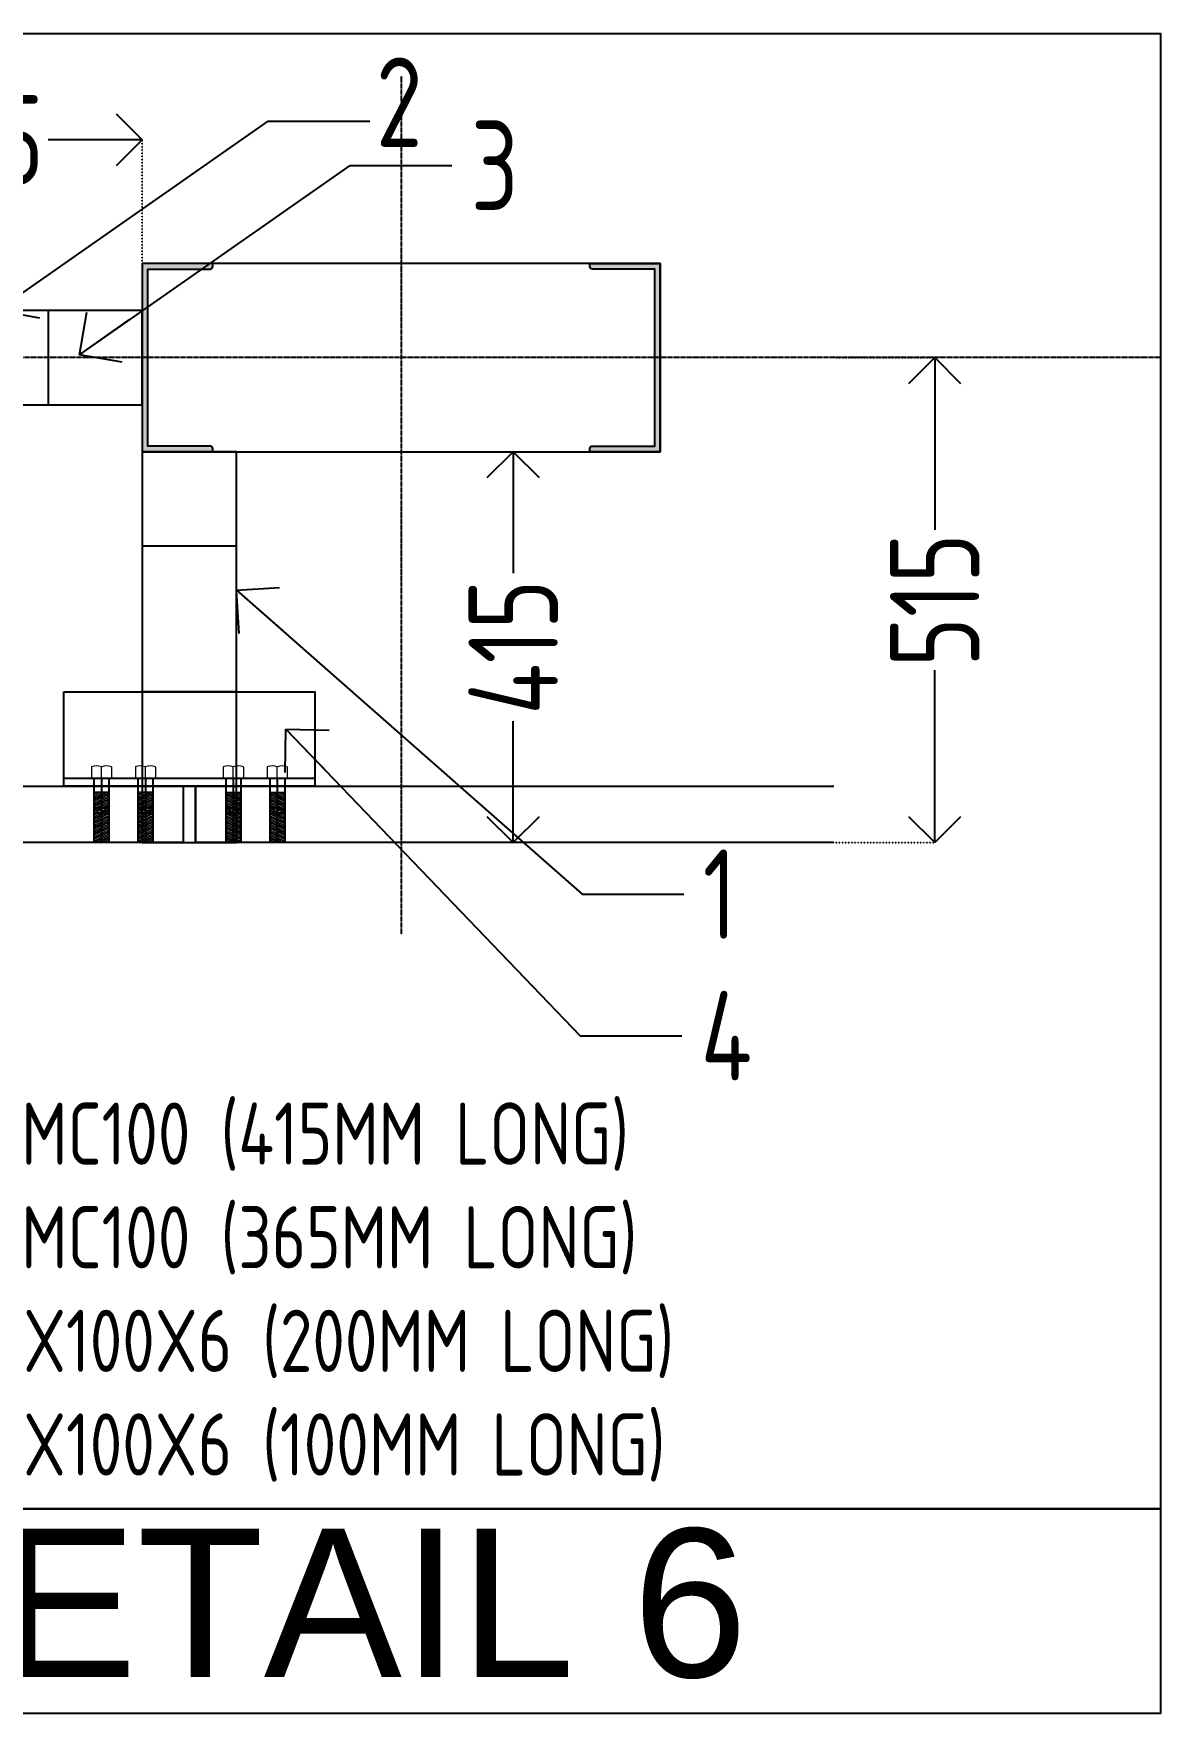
# Model space of a CAD drawing. Header units: millimetres. Extents: x 3470347 to 5996549, y -3470518 to 17149644.
# Drawn here: x 5040855 to 5045069, y 6804957 to 6811241 of the extents above; entities that cross this region are included whole.
import ezdxf
from ezdxf.enums import TextEntityAlignment as Align

# ---------------------------------------------------------------- set-up
doc = ezdxf.new("R2010")
doc.units = ezdxf.units.MM
doc.header["$MEASUREMENT"] = 0
doc.header["$PDMODE"] = 35
doc.header["$PDSIZE"] = -5
doc.linetypes.add('CENTERX2', pattern=[4, 2.5, -0.5, 0.5, -0.5])
doc.linetypes.add('DOT2', pattern=[0.125, 0, -0.125])
doc.layers.get('0').update_dxf_attribs({"linetype": 'CONTINUOUS', "lineweight": 25})
doc.layers.get('DEFPOINTS').update_dxf_attribs({"linetype": 'CONTINUOUS', "lineweight": 25})
for name, color, linetype, lineweight in [('6 TEXT', 7, 'CONTINUOUS', 25), ('channnel', 2, 'CONTINUOUS', 15), ('rRCC 1', 3, 'CONTINUOUS', 25), ('rRCC 2', 40, 'CONTINUOUS', 15)]:
    doc.layers.add(name, color=color, linetype=linetype, lineweight=lineweight)
doc.layers.add('lintel', color=2, linetype='CONTINUOUS')
doc.styles.add('DIM', font='geniso.shx', dxfattribs={"width": 0.85})
doc.styles.add('PDF Arial', font='arial.ttf')
doc.dimstyles.new('ST-100', dxfattribs={"dimscale": 100, "dimtxt": 7, "dimasz": 5, "dimexe": 0.18, "dimexo": 0.0625, "dimgap": 0.2, "dimtad": 0, "dimdec": 0, "dimzin": 0, "dimdsep": 46, "dimtxsty": 'DIM', "dimblk": 'OPEN90', "dimcen": 0.09, "dimclrd": 256, "dimclrt": 7, "dimadec": 0, "dimazin": 0, "dimtfac": 1, "dimtdec": 0, "dimtofl": 0, "dimtmove": 0, "dimatfit": 3, "dimldrblk": 'OPEN90', "dimfxl": 1, "dimtolj": 1, "dimtzin": 0, "dimlwd": -1, "dimarcsym": 0})

# ---------------------------------------------------------------- blocks, each defined once
blk = doc.blocks.new('_Open90')
at = {"color": 0, "linetype": 'ByBlock', "lineweight": -2}
for p, q in [((-0.5, 0.5), (0, 0)), ((0, 0), (-1, 0)), ((0, 0), (-0.5, -0.5))]:
    blk.add_line(p, q, dxfattribs=at)
blk = doc.blocks.new('*D1683')
at = {"color": 1, "linetype": 'DOT2', "lineweight": -2}
for p, q in [((451038.8, -1871826.9), (451209.7, -1871826.9)), ((451285.9, -1872656.9), (451209.7, -1872656.9))]:
    blk.add_line(p, q, dxfattribs=at)
at = {"color": 1, "linetype": 'ByBlock'}
for p, q in [((451209.7, -1871936.9), (451209.7, -1872084.6)), ((451209.7, -1872546.9), (451209.7, -1872399.2))]:
    blk.add_line(p, q, dxfattribs=at)
at = {"layer": 'DEFPOINTS', "color": 0, "linetype": 'ByBlock'}
for p in [(451038.8, -1871826.9), (451209.7, -1872656.9), (451285.9, -1872656.9)]:
    blk.add_point(p, dxfattribs=at)
at = {"color": 1, "linetype": 'ByBlock', "xscale": 110, "yscale": 110, "zscale": 110}
for p, rotation in [((451209.7, -1871826.9), 90), ((451209.7, -1872656.9), 270)]:
    blk.add_blockref('_Open90', p, dxfattribs=dict(at, rotation=rotation))
at = {"color": 7, "linetype": 'ByBlock', "insert": (451209.7, -1872241.9), "char_height": 190, "attachment_point": 5, "rotation": 90, "style": 'DIM'}
blk.add_mtext('\\A1;415', dxfattribs=at)
blk = doc.blocks.new('*D1684')
at = {"color": 1, "linetype": 'DOT2', "lineweight": -2}
for p, q in [((449692.1, -1871276.2), (449692.1, -1871164.5)), ((450422.1, -1871426.9), (450422.1, -1871164.5))]:
    blk.add_line(p, q, dxfattribs=at)
at = {"color": 1, "linetype": 'ByBlock'}
for p, q in [((449802.1, -1871164.5), (449891.8, -1871164.5)), ((450312.1, -1871164.5), (450222.5, -1871164.5))]:
    blk.add_line(p, q, dxfattribs=at)
at = {"layer": 'DEFPOINTS', "color": 0, "linetype": 'ByBlock'}
for p in [(449692.1, -1871164.5), (449692.1, -1871276.2), (450422.1, -1871426.9)]:
    blk.add_point(p, dxfattribs=at)
at = {"color": 1, "linetype": 'ByBlock', "xscale": 110, "yscale": 110, "zscale": 110, "rotation": 180}
blk.add_blockref('_Open90', (449692.1, -1871164.5), dxfattribs=at)
at = {"color": 1, "linetype": 'ByBlock', "xscale": 110, "yscale": 110, "zscale": 110}
blk.add_blockref('_Open90', (450422.1, -1871164.5), dxfattribs=at)
at = {"color": 7, "linetype": 'ByBlock', "insert": (450057.1, -1871164.5), "char_height": 190, "attachment_point": 5, "style": 'DIM'}
blk.add_mtext('\\A1;365', dxfattribs=at)
blk = doc.blocks.new('*D1511')
at = {"color": 1, "linetype": 'DOT2', "lineweight": -2}
for p, q in [((451890.3, -1871626.9), (452104.6, -1871626.9)), ((451890.3, -1872656.9), (452104.6, -1872656.9))]:
    blk.add_line(p, q, dxfattribs=at)
at = {"color": 1, "linetype": 'ByBlock'}
for p, q in [((452104.6, -1871736.9), (452104.6, -1871992.7)), ((452104.6, -1872546.9), (452104.6, -1872291.1))]:
    blk.add_line(p, q, dxfattribs=at)
at = {"layer": 'DEFPOINTS', "color": 0, "linetype": 'ByBlock'}
for p in [(451890.3, -1871626.9), (452104.6, -1871626.9), (451890.3, -1872656.9)]:
    blk.add_point(p, dxfattribs=at)
at = {"color": 1, "linetype": 'ByBlock', "xscale": 110, "yscale": 110, "zscale": 110}
for p, rotation in [((452104.6, -1871626.9), 90), ((452104.6, -1872656.9), 270)]:
    blk.add_blockref('_Open90', p, dxfattribs=dict(at, rotation=rotation))
at = {"color": 7, "linetype": 'ByBlock', "insert": (452104.6, -1872141.9), "char_height": 190, "attachment_point": 5, "rotation": 90, "style": 'DIM'}
blk.add_mtext('\\A1;515', dxfattribs=at)
blk = doc.blocks.new('SRD')
at = {"layer": '6 TEXT', "linetype": 'ByBlock'}
h = blk.add_hatch(color=8, dxfattribs=at)
h.dxf.hatch_style = 1
h.paths.add_polyline_path([(450434.1, -1871438.9), (450566.1, -1871438.9, 0.414214), (450572.1, -1871432.9), (450572.1, -1871426.9), (450422.1, -1871426.9), (450422.1, -1871826.9), (450572.1, -1871826.9), (450572.1, -1871820.9, 0.414214), (450566.1, -1871814.9), (450434.1, -1871814.9)])
h = blk.add_hatch(color=8, dxfattribs=at)
h.dxf.hatch_style = 1
h.paths.add_polyline_path([(451510.1, -1871438.9), (451378.1, -1871438.9, -0.414214), (451372.1, -1871432.9), (451372.1, -1871426.9), (451522.1, -1871426.9), (451522.1, -1871826.9), (451372.1, -1871826.9), (451372.1, -1871820.9, -0.414214), (451378.1, -1871814.9), (451510.1, -1871814.9)])
at = {"color": 3}
blk.add_line((450788.8, -1872520.9), (450255.5, -1872520.9), dxfattribs=at)
at = {"color": 8, "linetype": 'ByBlock'}
for p, q in [((450319.5, -1872520.9), (450319.5, -1872656.9)), ((450335.5, -1872520.9), (450335.5, -1872656.9)), ((450351.5, -1872520.9), (450351.5, -1872656.9)), ((450412.8, -1872520.9), (450412.8, -1872656.9)), ((450428.8, -1872520.9), (450428.8, -1872656.9)), ((450428.8, -1872520.9), (450428.8, -1872656.9)), ((450444.8, -1872520.9), (450444.8, -1872656.9)), ((450599.5, -1872520.9), (450599.5, -1872656.9)), ((450615.5, -1872520.9), (450615.5, -1872656.9)), ((450615.5, -1872520.9), (450615.5, -1872656.9)), ((450631.5, -1872520.9), (450631.5, -1872656.9)), ((450692.8, -1872520.9), (450692.8, -1872656.9)), ((450708.8, -1872520.9), (450708.8, -1872656.9)), ((450724.8, -1872520.9), (450724.8, -1872656.9))]:
    blk.add_line(p, q, dxfattribs=at)
at = {"color": 2}
for p, q in [((450508.8, -1872536.9), (450508.8, -1872656.9)), ((450508.8, -1872536.9), (450508.8, -1872656.9)), ((450535.5, -1872536.9), (450535.5, -1872656.9)), ((450535.5, -1872536.9), (450535.5, -1872656.9))]:
    blk.add_line(p, q, dxfattribs=at)
at = {"color": 6, "linetype": 'ByBlock'}
for p, q in [((450535.5, -1872656.9), (450535.5, -1872536.9)), ((450535.5, -1872536.9), (451890.3, -1872536.9)), ((451890.3, -1872656.9), (450535.5, -1872656.9))]:
    blk.add_line(p, q, dxfattribs=at)
at = {"color": 3}
for points in [[(450222.1, -1871726.9), (450422.1, -1871726.9), (450422.1, -1871526.9), (450222.1, -1871526.9)], [(450622.1, -1872026.9), (450622.1, -1871826.9), (450422.1, -1871826.9), (450422.1, -1872026.9)], [(450255.5, -1872336.9), (450788.8, -1872336.9), (450788.8, -1872536.9), (450255.5, -1872536.9)], [(450622.1, -1872536.9), (450622.1, -1872336.9), (450422.1, -1872336.9), (450422.1, -1872536.9)]]:
    blk.add_lwpolyline(points, close=True, dxfattribs=at)
at = {"color": 6, "linetype": 'ByBlock'}
blk.add_lwpolyline([(449812.1, -1872656.9), (449812.1, -1872536.9), (450508.8, -1872536.9), (450508.8, -1872656.9)], close=True, dxfattribs=at)
at = {"layer": '6 TEXT', "color": 8, "linetype": 'CENTERX2', "ltscale": 0.1}
for p, q in [((450972.1, -1871028.2), (450972.1, -1872851.9)), ((452583.8, -1871626.9), (448949.3, -1871626.9))]:
    blk.add_line(p, q, dxfattribs=at)
at = {"layer": '6 TEXT', "color": 6, "linetype": 'ByBlock'}
for points in [[(450572.1, -1871432.9), (450572.1, -1871426.9), (450422.1, -1871426.9), (450422.1, -1871826.9), (450572.1, -1871826.9), (450572.1, -1871820.9, 0.414214), (450566.1, -1871814.9), (450434.1, -1871814.9), (450434.1, -1871438.9), (450566.1, -1871438.9, 0.414214)], [(451372.1, -1871432.9), (451372.1, -1871426.9), (451522.1, -1871426.9), (451522.1, -1871826.9), (451372.1, -1871826.9), (451372.1, -1871820.9, -0.414214), (451378.1, -1871814.9), (451510.1, -1871814.9), (451510.1, -1871438.9), (451378.1, -1871438.9, -0.414214)]]:
    blk.add_lwpolyline(points, format="xyb", close=True, dxfattribs=at)
at = {"layer": 'channnel', "color": 8, "linetype": 'ByBlock'}
for p, q in [((450314.1, -1872496.2), (450314.1, -1872520.9)), ((450314.1, -1872520.9), (450356.8, -1872520.9)), ((450319.5, -1872520.9), (450319.5, -1872656.9)), ((450335.5, -1872520.9), (450335.5, -1872496.2)), ((450351.5, -1872520.9), (450351.5, -1872656.9)), ((450356.8, -1872496.2), (450356.8, -1872520.9)), ((450407.5, -1872496.2), (450407.5, -1872520.9)), ((450407.5, -1872520.9), (450450.1, -1872520.9)), ((450412.8, -1872520.9), (450412.8, -1872656.9)), ((450428.8, -1872520.9), (450428.8, -1872496.2)), ((450444.8, -1872520.9), (450444.8, -1872656.9)), ((450450.1, -1872496.2), (450450.1, -1872520.9)), ((450594.1, -1872496.2), (450594.1, -1872520.9)), ((450636.8, -1872520.9), (450594.1, -1872520.9)), ((450599.5, -1872520.9), (450599.5, -1872656.9)), ((450615.5, -1872520.9), (450615.5, -1872496.2)), ((450631.5, -1872520.9), (450631.5, -1872656.9)), ((450636.8, -1872496.2), (450636.8, -1872520.9)), ((450687.5, -1872496.2), (450687.5, -1872520.9)), ((450730.1, -1872520.9), (450687.5, -1872520.9)), ((450692.8, -1872520.9), (450692.8, -1872656.9)), ((450708.8, -1872520.9), (450708.8, -1872496.2)), ((450724.8, -1872520.9), (450724.8, -1872656.9)), ((450730.1, -1872496.2), (450730.1, -1872520.9)), ((450351.5, -1872549.7), (450319.5, -1872549.7)), ((450444.8, -1872549.7), (450412.8, -1872549.7)), ((450599.5, -1872549.7), (450631.5, -1872549.7)), ((450692.8, -1872549.7), (450724.8, -1872549.7)), ((450319.5, -1872656.9), (450351.5, -1872656.9)), ((450412.8, -1872656.9), (450444.8, -1872656.9)), ((450631.5, -1872656.9), (450599.5, -1872656.9)), ((450724.8, -1872656.9), (450692.8, -1872656.9))]:
    blk.add_line(p, q, dxfattribs=at)
at = {"layer": 'channnel', "color": 8, "linetype": 'Continuous'}
for p, q in [((450320, -1872548.4), (450319.5, -1872548.6)), ((450349.7, -1872549.7), (450319.5, -1872563.8)), ((450336.7, -1872549.7), (450319.5, -1872557.7)), ((450323.7, -1872549.7), (450319.5, -1872551.6)), ((450320, -1872554.4), (450319.5, -1872554.7)), ((450351.5, -1872554.9), (450319.5, -1872569.8)), ((450320, -1872560.5), (450319.5, -1872560.7)), ((450351.5, -1872561), (450319.5, -1872575.9)), ((450343.2, -1872549.7), (450320.6, -1872560.2)), ((450330.2, -1872549.7), (450320.6, -1872554.1)), ((450350.3, -1872552.4), (450320.6, -1872566.3)), ((450350.3, -1872558.5), (450320.6, -1872572.3)), ((450413.3, -1872548.4), (450412.8, -1872548.6)), ((450443, -1872549.7), (450412.8, -1872563.8)), ((450430, -1872549.7), (450412.8, -1872557.7)), ((450417, -1872549.7), (450412.8, -1872551.6)), ((450413.3, -1872554.4), (450412.8, -1872554.7)), ((450444.8, -1872554.9), (450412.8, -1872569.8)), ((450413.3, -1872560.5), (450412.8, -1872560.7)), ((450444.8, -1872561), (450412.8, -1872575.9)), ((450436.5, -1872549.7), (450414, -1872560.2)), ((450423.5, -1872549.7), (450414, -1872554.1)), ((450443.6, -1872552.4), (450414, -1872566.3)), ((450443.6, -1872558.5), (450414, -1872572.3)), ((450599.5, -1872554.9), (450631.5, -1872569.8)), ((450599.5, -1872561), (450631.5, -1872575.9)), ((450600.6, -1872552.4), (450630.3, -1872566.3)), ((450600.6, -1872558.5), (450630.3, -1872572.3)), ((450601.3, -1872549.7), (450631.5, -1872563.8)), ((450607.8, -1872549.7), (450630.3, -1872560.2)), ((450614.3, -1872549.7), (450631.5, -1872557.7)), ((450620.8, -1872549.7), (450630.3, -1872554.1)), ((450627.3, -1872549.7), (450631.5, -1872551.6)), ((450631, -1872548.4), (450631.5, -1872548.6)), ((450631, -1872554.4), (450631.5, -1872554.7)), ((450631, -1872560.5), (450631.5, -1872560.7)), ((450692.8, -1872554.9), (450724.8, -1872569.8)), ((450692.8, -1872561), (450724.8, -1872575.9)), ((450694, -1872552.4), (450723.6, -1872566.3)), ((450694, -1872558.5), (450723.6, -1872572.3)), ((450694.6, -1872549.7), (450724.8, -1872563.8)), ((450701.1, -1872549.7), (450723.6, -1872560.2)), ((450707.6, -1872549.7), (450724.8, -1872557.7)), ((450714.1, -1872549.7), (450723.6, -1872554.1)), ((450720.6, -1872549.7), (450724.8, -1872551.6)), ((450724.3, -1872548.4), (450724.8, -1872548.6)), ((450724.3, -1872554.4), (450724.8, -1872554.7)), ((450724.3, -1872560.5), (450724.8, -1872560.7)), ((450320, -1872566.6), (450319.5, -1872566.8)), ((450351.5, -1872567.1), (450319.5, -1872582)), ((450320, -1872572.6), (450319.5, -1872572.9)), ((450351.5, -1872573.1), (450319.5, -1872588)), ((450320, -1872578.7), (450319.5, -1872578.9)), ((450351.5, -1872579.2), (450319.5, -1872594.1)), ((450351.5, -1872584.1), (450319.5, -1872599)), ((450351.5, -1872585.3), (450319.5, -1872586.8)), ((450351.5, -1872590.1), (450319.5, -1872605.1)), ((450351.5, -1872591.3), (450319.5, -1872592.9)), ((450351.5, -1872596.2), (450319.5, -1872611.1)), ((450350.3, -1872564.6), (450320.6, -1872578.4)), ((450350.3, -1872570.6), (450320.6, -1872584.5)), ((450350.3, -1872576.7), (450320.6, -1872590.5)), ((450350.3, -1872582.8), (450320.6, -1872583.3)), ((450350.3, -1872587.6), (450320.6, -1872601.5)), ((450350.3, -1872588.8), (450320.6, -1872589.3)), ((450350.3, -1872593.7), (450320.6, -1872607.5)), ((450350.3, -1872594.9), (450320.6, -1872595.4)), ((450413.3, -1872566.6), (450412.8, -1872566.8)), ((450444.8, -1872567.1), (450412.8, -1872582)), ((450413.3, -1872572.6), (450412.8, -1872572.9)), ((450444.8, -1872573.1), (450412.8, -1872588)), ((450413.3, -1872578.7), (450412.8, -1872578.9)), ((450444.8, -1872579.2), (450412.8, -1872594.1)), ((450444.8, -1872584.1), (450412.8, -1872599)), ((450444.8, -1872585.3), (450412.8, -1872586.8)), ((450444.8, -1872590.1), (450412.8, -1872605.1)), ((450444.8, -1872591.3), (450412.8, -1872592.9)), ((450444.8, -1872596.2), (450412.8, -1872611.1)), ((450443.6, -1872564.6), (450414, -1872578.4)), ((450443.6, -1872570.6), (450414, -1872584.5)), ((450443.6, -1872576.7), (450414, -1872590.5)), ((450443.6, -1872582.8), (450414, -1872583.3)), ((450443.6, -1872587.6), (450414, -1872601.5)), ((450443.6, -1872588.8), (450414, -1872589.3)), ((450443.6, -1872593.7), (450414, -1872607.5)), ((450443.6, -1872594.9), (450414, -1872595.4)), ((450599.5, -1872567.1), (450631.5, -1872582)), ((450599.5, -1872573.1), (450631.5, -1872588)), ((450599.5, -1872579.2), (450631.5, -1872594.1)), ((450599.5, -1872584.1), (450631.5, -1872599)), ((450599.5, -1872585.3), (450631.5, -1872586.8)), ((450599.5, -1872590.1), (450631.5, -1872605.1)), ((450599.5, -1872591.3), (450631.5, -1872592.9)), ((450599.5, -1872596.2), (450631.5, -1872611.1)), ((450600.6, -1872564.6), (450630.3, -1872578.4)), ((450600.6, -1872570.6), (450630.3, -1872584.5)), ((450600.6, -1872576.7), (450630.3, -1872590.5)), ((450600.6, -1872582.8), (450630.3, -1872583.3)), ((450600.6, -1872587.6), (450630.3, -1872601.5)), ((450600.6, -1872588.8), (450630.3, -1872589.3)), ((450600.6, -1872593.7), (450630.3, -1872607.5)), ((450600.6, -1872594.9), (450630.3, -1872595.4)), ((450631, -1872566.6), (450631.5, -1872566.8)), ((450631, -1872572.6), (450631.5, -1872572.9)), ((450631, -1872578.7), (450631.5, -1872578.9)), ((450692.8, -1872567.1), (450724.8, -1872582)), ((450692.8, -1872573.1), (450724.8, -1872588)), ((450692.8, -1872579.2), (450724.8, -1872594.1)), ((450692.8, -1872584.1), (450724.8, -1872599)), ((450692.8, -1872585.3), (450724.8, -1872586.8)), ((450692.8, -1872590.1), (450724.8, -1872605.1)), ((450692.8, -1872591.3), (450724.8, -1872592.9)), ((450692.8, -1872596.2), (450724.8, -1872611.1)), ((450694, -1872564.6), (450723.6, -1872578.4)), ((450694, -1872570.6), (450723.6, -1872584.5)), ((450694, -1872576.7), (450723.6, -1872590.5)), ((450694, -1872582.8), (450723.6, -1872583.3)), ((450694, -1872587.6), (450723.6, -1872601.5)), ((450694, -1872588.8), (450723.6, -1872589.3)), ((450694, -1872593.7), (450723.6, -1872607.5)), ((450694, -1872594.9), (450723.6, -1872595.4)), ((450724.3, -1872566.6), (450724.8, -1872566.8)), ((450724.3, -1872572.6), (450724.8, -1872572.9)), ((450724.3, -1872578.7), (450724.8, -1872578.9)), ((450351.5, -1872602.3), (450319.5, -1872617.2)), ((450351.5, -1872608.3), (450319.5, -1872623.3)), ((450351.5, -1872614.4), (450319.5, -1872629.3)), ((450351.5, -1872620.5), (450319.5, -1872635.4)), ((450351.5, -1872626.5), (450319.5, -1872641.5)), ((450350.3, -1872599.8), (450320.6, -1872613.6)), ((450350.3, -1872605.8), (450320.6, -1872619.7)), ((450350.3, -1872611.9), (450320.6, -1872625.8)), ((450350.3, -1872618), (450320.6, -1872631.8)), ((450350.3, -1872624.1), (450320.6, -1872637.9)), ((450351.5, -1872629.6), (450320.6, -1872644)), ((450444.8, -1872602.3), (450412.8, -1872617.2)), ((450444.8, -1872608.3), (450412.8, -1872623.3)), ((450444.8, -1872614.4), (450412.8, -1872629.3)), ((450444.8, -1872620.5), (450412.8, -1872635.4)), ((450444.8, -1872626.5), (450412.8, -1872641.5)), ((450443.6, -1872599.8), (450414, -1872613.6)), ((450443.6, -1872605.8), (450414, -1872619.7)), ((450443.6, -1872611.9), (450414, -1872625.8)), ((450443.6, -1872618), (450414, -1872631.8)), ((450443.6, -1872624.1), (450414, -1872637.9)), ((450444.8, -1872629.6), (450414, -1872644)), ((450599.5, -1872602.3), (450631.5, -1872617.2)), ((450599.5, -1872608.3), (450631.5, -1872623.3)), ((450599.5, -1872614.4), (450631.5, -1872629.3)), ((450599.5, -1872620.5), (450631.5, -1872635.4)), ((450599.5, -1872626.5), (450631.5, -1872641.5)), ((450599.5, -1872629.6), (450630.3, -1872644)), ((450600.6, -1872599.8), (450630.3, -1872613.6)), ((450600.6, -1872605.8), (450630.3, -1872619.7)), ((450600.6, -1872611.9), (450630.3, -1872625.8)), ((450600.6, -1872618), (450630.3, -1872631.8)), ((450600.6, -1872624.1), (450630.3, -1872637.9)), ((450692.8, -1872602.3), (450724.8, -1872617.2)), ((450692.8, -1872608.3), (450724.8, -1872623.3)), ((450692.8, -1872614.4), (450724.8, -1872629.3)), ((450692.8, -1872620.5), (450724.8, -1872635.4)), ((450692.8, -1872626.5), (450724.8, -1872641.5)), ((450692.8, -1872629.6), (450723.6, -1872644)), ((450694, -1872599.8), (450723.6, -1872613.6)), ((450694, -1872605.8), (450723.6, -1872619.7)), ((450694, -1872611.9), (450723.6, -1872625.8)), ((450694, -1872618), (450723.6, -1872631.8)), ((450694, -1872624.1), (450723.6, -1872637.9)), ((450350.3, -1872633.2), (450319.5, -1872647.5)), ((450350.3, -1872639.2), (450319.5, -1872653.6)), ((450351.5, -1872635.6), (450320.6, -1872650)), ((450351.5, -1872641.7), (450320.6, -1872656.1)), ((450350.3, -1872645.3), (450325.5, -1872656.9)), ((450351.5, -1872647.8), (450332, -1872656.9)), ((450350.3, -1872651.4), (450338.5, -1872656.9)), ((450351.5, -1872653.9), (450345, -1872656.9)), ((450443.6, -1872633.2), (450412.8, -1872647.5)), ((450443.6, -1872639.2), (450412.8, -1872653.6)), ((450444.8, -1872635.6), (450414, -1872650)), ((450444.8, -1872641.7), (450414, -1872656.1)), ((450443.6, -1872645.3), (450418.8, -1872656.9)), ((450444.8, -1872647.8), (450425.3, -1872656.9)), ((450443.6, -1872651.4), (450431.8, -1872656.9)), ((450444.8, -1872653.9), (450438.3, -1872656.9)), ((450599.5, -1872635.6), (450630.3, -1872650)), ((450599.5, -1872641.7), (450630.3, -1872656.1)), ((450599.5, -1872647.8), (450619, -1872656.9)), ((450599.5, -1872653.9), (450606, -1872656.9)), ((450600.6, -1872633.2), (450631.5, -1872647.5)), ((450600.6, -1872639.2), (450631.5, -1872653.6)), ((450600.6, -1872645.3), (450625.5, -1872656.9)), ((450600.6, -1872651.4), (450612.5, -1872656.9)), ((450692.8, -1872635.6), (450723.6, -1872650)), ((450692.8, -1872641.7), (450723.6, -1872656.1)), ((450692.8, -1872647.8), (450712.3, -1872656.9)), ((450692.8, -1872653.9), (450699.3, -1872656.9)), ((450694, -1872633.2), (450724.8, -1872647.5)), ((450694, -1872639.2), (450724.8, -1872653.6)), ((450694, -1872645.3), (450718.8, -1872656.9)), ((450694, -1872651.4), (450705.8, -1872656.9))]:
    blk.add_line(p, q, dxfattribs=at)
at = {"layer": 'channnel', "color": 8, "linetype": 'ByBlock'}
for centre in [(450324.8, -1872523.3), (450346.1, -1872523.3), (450418.1, -1872523.3), (450439.5, -1872523.3), (450604.8, -1872523.3), (450626.1, -1872523.3), (450698.1, -1872523.3), (450719.5, -1872523.3)]:
    blk.add_arc(centre, 29.1, 68.4984, 111.5016, dxfattribs=at)
at = {"layer": 'channnel', "color": 8, "linetype": 'Continuous'}
for centre, radius, start, end in [((450320.1, -1872552.9), 1.38, 115, 295), ((450320.1, -1872558.9), 1.38, 115, 295), ((450350.9, -1872553.7), 1.37, 295, 115), ((450350.9, -1872559.7), 1.37, 295, 115), ((450413.4, -1872552.9), 1.38, 115, 295), ((450413.4, -1872558.9), 1.38, 115, 295), ((450444.2, -1872553.7), 1.37, 295, 115), ((450444.2, -1872559.7), 1.37, 295, 115), ((450600.1, -1872553.7), 1.37, 65, 245), ((450600.1, -1872559.7), 1.37, 65, 245), ((450630.9, -1872552.9), 1.38, 245, 65), ((450630.9, -1872558.9), 1.38, 245, 65), ((450693.4, -1872553.7), 1.37, 65, 245), ((450693.4, -1872559.7), 1.37, 65, 245), ((450724.2, -1872552.9), 1.38, 245, 65), ((450724.2, -1872558.9), 1.38, 245, 65), ((450320.1, -1872565), 1.38, 115, 295), ((450320.1, -1872571.1), 1.38, 115, 295), ((450320.1, -1872577.2), 1.38, 115, 295), ((450320.1, -1872583.2), 1.38, 115, 295), ((450320.1, -1872588.1), 1.38, 115, 295), ((450320.1, -1872589.3), 1.37, 115, 295), ((450320.1, -1872594.2), 1.38, 115, 295), ((450310, -1872587.6), 11.5, 325.569, 22.193), ((450361, -1872590.6), 11.5, 145.569, 202.193), ((450350.9, -1872565.8), 1.37, 295, 115), ((450350.9, -1872571.9), 1.37, 295, 115), ((450350.9, -1872577.9), 1.37, 295, 115), ((450350.9, -1872584), 1.37, 295, 115), ((450350.9, -1872588.9), 1.38, 295, 115), ((450350.9, -1872590.1), 1.38, 295, 115), ((450350.9, -1872595), 1.37, 295, 115), ((450413.4, -1872565), 1.38, 115, 295), ((450413.4, -1872571.1), 1.38, 115, 295), ((450413.4, -1872577.2), 1.38, 115, 295), ((450413.4, -1872583.2), 1.38, 115, 295), ((450413.4, -1872588.1), 1.38, 115, 295), ((450413.4, -1872589.3), 1.37, 115, 295), ((450413.4, -1872594.2), 1.38, 115, 295), ((450403.3, -1872587.6), 11.5, 325.569, 22.193), ((450454.3, -1872590.6), 11.5, 145.569, 202.193), ((450444.2, -1872565.8), 1.37, 295, 115), ((450444.2, -1872571.9), 1.37, 295, 115), ((450444.2, -1872577.9), 1.37, 295, 115), ((450444.2, -1872584), 1.37, 295, 115), ((450444.2, -1872588.9), 1.38, 295, 115), ((450444.2, -1872590.1), 1.38, 295, 115), ((450444.2, -1872595), 1.37, 295, 115), ((450600.1, -1872565.8), 1.37, 65, 245), ((450600.1, -1872571.9), 1.37, 65, 245), ((450600.1, -1872577.9), 1.37, 65, 245), ((450600.1, -1872584), 1.37, 65, 245), ((450600.1, -1872588.9), 1.38, 65, 245), ((450600.1, -1872590.1), 1.38, 65, 245), ((450600.1, -1872595), 1.37, 65, 245), ((450590, -1872590.6), 11.5, 337.807, 34.431), ((450641, -1872587.6), 11.5, 157.807, 214.431), ((450630.9, -1872565), 1.38, 245, 65), ((450630.9, -1872571.1), 1.38, 245, 65), ((450630.9, -1872577.2), 1.38, 245, 65), ((450630.9, -1872583.2), 1.38, 245, 65), ((450630.9, -1872588.1), 1.38, 245, 65), ((450630.9, -1872589.3), 1.37, 245, 65), ((450630.9, -1872594.2), 1.38, 245, 65), ((450693.4, -1872565.8), 1.37, 65, 245), ((450693.4, -1872571.9), 1.37, 65, 245), ((450693.4, -1872577.9), 1.37, 65, 245), ((450693.4, -1872584), 1.37, 65, 245), ((450693.4, -1872588.9), 1.38, 65, 245), ((450693.4, -1872590.1), 1.38, 65, 245), ((450693.4, -1872595), 1.37, 65, 245), ((450683.3, -1872590.6), 11.5, 337.807, 34.431), ((450734.3, -1872587.6), 11.5, 157.807, 214.431), ((450724.2, -1872565), 1.38, 245, 65), ((450724.2, -1872571.1), 1.38, 245, 65), ((450724.2, -1872577.2), 1.38, 245, 65), ((450724.2, -1872583.2), 1.38, 245, 65), ((450724.2, -1872588.1), 1.38, 245, 65), ((450724.2, -1872589.3), 1.37, 245, 65), ((450724.2, -1872594.2), 1.38, 245, 65), ((450320.1, -1872600.2), 1.38, 115, 295), ((450320.1, -1872606.3), 1.38, 115, 295), ((450320.1, -1872612.4), 1.37, 115, 295), ((450320.1, -1872618.4), 1.38, 115, 295), ((450320.1, -1872624.5), 1.38, 115, 295), ((450320.1, -1872630.6), 1.38, 115, 295), ((450350.9, -1872601), 1.38, 295, 115), ((450350.9, -1872607.1), 1.38, 295, 115), ((450350.9, -1872613.2), 1.37, 295, 115), ((450350.9, -1872619.2), 1.38, 295, 115), ((450350.9, -1872625.3), 1.38, 295, 115), ((450413.4, -1872600.2), 1.38, 115, 295), ((450413.4, -1872606.3), 1.38, 115, 295), ((450413.4, -1872612.4), 1.37, 115, 295), ((450413.4, -1872618.4), 1.38, 115, 295), ((450413.4, -1872624.5), 1.38, 115, 295), ((450413.4, -1872630.6), 1.38, 115, 295), ((450444.2, -1872601), 1.38, 295, 115), ((450444.2, -1872607.1), 1.38, 295, 115), ((450444.2, -1872613.2), 1.37, 295, 115), ((450444.2, -1872619.2), 1.38, 295, 115), ((450444.2, -1872625.3), 1.38, 295, 115), ((450600.1, -1872601), 1.38, 65, 245), ((450600.1, -1872607.1), 1.38, 65, 245), ((450600.1, -1872613.2), 1.37, 65, 245), ((450600.1, -1872619.2), 1.38, 65, 245), ((450600.1, -1872625.3), 1.38, 65, 245), ((450630.9, -1872600.2), 1.38, 245, 65), ((450630.9, -1872606.3), 1.38, 245, 65), ((450630.9, -1872612.4), 1.37, 245, 65), ((450630.9, -1872618.4), 1.38, 245, 65), ((450630.9, -1872624.5), 1.38, 245, 65), ((450630.9, -1872630.6), 1.38, 245, 65), ((450693.4, -1872601), 1.38, 65, 245), ((450693.4, -1872607.1), 1.38, 65, 245), ((450693.4, -1872613.2), 1.37, 65, 245), ((450693.4, -1872619.2), 1.38, 65, 245), ((450693.4, -1872625.3), 1.38, 65, 245), ((450724.2, -1872600.2), 1.38, 245, 65), ((450724.2, -1872606.3), 1.38, 245, 65), ((450724.2, -1872612.4), 1.37, 245, 65), ((450724.2, -1872618.4), 1.38, 245, 65), ((450724.2, -1872624.5), 1.38, 245, 65), ((450724.2, -1872630.6), 1.38, 245, 65), ((450320.1, -1872636.6), 1.38, 115, 295), ((450320.1, -1872642.7), 1.38, 115, 295), ((450320.1, -1872648.8), 1.38, 115, 295), ((450320.1, -1872654.8), 1.38, 115, 295), ((450350.9, -1872634.4), 1.38, 295, 115), ((450350.9, -1872640.5), 1.38, 295, 115), ((450350.9, -1872646.5), 1.37, 295, 115), ((450350.9, -1872652.6), 1.38, 295, 115), ((450413.4, -1872636.6), 1.38, 115, 295), ((450413.4, -1872642.7), 1.38, 115, 295), ((450413.4, -1872648.8), 1.38, 115, 295), ((450413.4, -1872654.8), 1.38, 115, 295), ((450444.2, -1872634.4), 1.38, 295, 115), ((450444.2, -1872640.5), 1.38, 295, 115), ((450444.2, -1872646.5), 1.37, 295, 115), ((450444.2, -1872652.6), 1.38, 295, 115), ((450600.1, -1872634.4), 1.38, 65, 245), ((450600.1, -1872640.5), 1.38, 65, 245), ((450600.1, -1872646.5), 1.37, 65, 245), ((450600.1, -1872652.6), 1.38, 65, 245), ((450630.9, -1872636.6), 1.38, 245, 65), ((450630.9, -1872642.7), 1.38, 245, 65), ((450630.9, -1872648.8), 1.38, 245, 65), ((450630.9, -1872654.8), 1.38, 245, 65), ((450693.4, -1872634.4), 1.38, 65, 245), ((450693.4, -1872640.5), 1.38, 65, 245), ((450693.4, -1872646.5), 1.37, 65, 245), ((450693.4, -1872652.6), 1.38, 65, 245), ((450724.2, -1872636.6), 1.38, 245, 65), ((450724.2, -1872642.7), 1.38, 245, 65), ((450724.2, -1872648.8), 1.38, 245, 65), ((450724.2, -1872654.8), 1.38, 245, 65)]:
    blk.add_arc(centre, radius, start, end, dxfattribs=at)
at = {"layer": 'lintel', "color": 1, "linetype": 'ByBlock'}
for points in [[(448949.3, -1870938.8), (452583.8, -1870938.8), (452583.8, -1874071.9), (448949.3, -1874071.9)], [(450422.1, -1871826.9), (451522.1, -1871826.9), (451522.1, -1871426.9), (450422.1, -1871426.9)], [(448949.3, -1874071.9), (452583.8, -1874071.9), (452583.8, -1874506.3), (448949.3, -1874506.3)]]:
    blk.add_lwpolyline(points, close=True, dxfattribs=at)
at = {"layer": 'lintel', "color": 5, "linetype": 'ByBlock'}
for points in [[(449692.1, -1871526.9), (449692.1, -1871726.9), (450422.1, -1871726.9), (450422.1, -1871526.9), (449692.1, -1871526.9)], [(450422.1, -1872656.9), (450622.1, -1872656.9), (450622.1, -1871826.9), (450422.1, -1871826.9), (450422.1, -1872656.9)]]:
    blk.add_lwpolyline(points, dxfattribs=at)
at = {"layer": 'rRCC 1', "color": 7, "attachment_point": 4, "style": 'DIM'}
for s, insert, char_height in [('\\A1;2', (450918.2, -1871084.6), 190), ('\\A1;3', (451119.5, -1871218.8), 190), ('\\A1;1', (451612.1, -1872766.6), 190), ('\\A1;4', (451607.8, -1873067.2), 190), ('\\pxi-3,l5,t5;\\A1;1.^ICLEAT MC100 (415MM LONG)\\P2.^ICLEAT MC100 (365MM LONG)\\P3.^IISA 100X100X6 (200MM LONG)\\P4.^IISA 100X100X6 (100MM LONG)', (449053.7, -1873611.6), 132)]:
    blk.add_mtext(s, dxfattribs=dict(at, insert=insert, char_height=char_height))
at = {"layer": 'rRCC 2', "style": 'PDF Arial'}
blk.add_text('DETAIL 6', height=315, dxfattribs=at).set_placement((450753.7, -1874271.6), align=Align.MIDDLE_CENTER)
at = {"color": 3, "linetype": 'ByBlock'}
dim = blk.add_linear_dim(base=(449692.1, -1871164.5), p1=(450422.1, -1871426.9), p2=(449692.1, -1871276.2), dimstyle='ST-100', override={"dimtxt": 1.9, "dimasz": 1.1, "dimexe": 0, "dimexo": 0, "dimlfac": 0.5, "dimblk": 'Open90', "dimclrd": 1, "dimclre": 1, "dimfxl": 250, "dimfxlon": 1, "dimarcsym": 1}, dxfattribs=at)
dim.commit()
dim.dimension.update_dxf_attribs({"geometry": '*D1684', "text_midpoint": (450057.1, -1871164.5)})
for base, p1, p2, picture, middle in [((452104.6, -1871626.9), (451890.3, -1872656.9), (451890.3, -1871626.9), '*D1511', (452104.6, -1872141.9)), ((451209.7, -1872656.9), (451038.8, -1871826.9), (451285.9, -1872656.9), '*D1683', (451209.7, -1872241.9))]:
    dim = blk.add_linear_dim(base=base, p1=p1, p2=p2, angle=90, dimstyle='ST-100', override={"dimtxt": 1.9, "dimasz": 1.1, "dimexe": 0, "dimexo": 0, "dimlfac": 0.5, "dimblk": 'Open90', "dimclrd": 1, "dimclre": 1, "dimfxl": 250, "dimfxlon": 1, "dimarcsym": 1}, dxfattribs=at)
    dim.commit()
    dim.dimension.update_dxf_attribs({"geometry": picture, "text_midpoint": middle})
at = {"layer": 'rRCC 1'}
for points in [[(450114.3, -1871526.9), (450689.3, -1871124.8), (450905, -1871124.8)], [(450288.7, -1871620.8), (450863.8, -1871218.8), (451079.5, -1871218.8)], [(450622.1, -1872121), (451356.4, -1872766.6), (451572.1, -1872766.6)], [(450727.2, -1872416.4), (451352.1, -1873067.2), (451567.8, -1873067.2)]]:
    blk.add_leader(points, dimstyle='ST-100', override={"dimasz": 1.3}, dxfattribs=at)

msp = doc.modelspace()

# ---------------------------------------------------------------- block references
at = {"color": 6, "linetype": 'ByBlock', "xscale": 1.761460820311123, "yscale": 1.761460820311123, "zscale": 1.761460820311123}
msp.add_blockref('SRD', (4247860.29, 10106826.51), dxfattribs=at)

doc.saveas('drawing.dxf')
